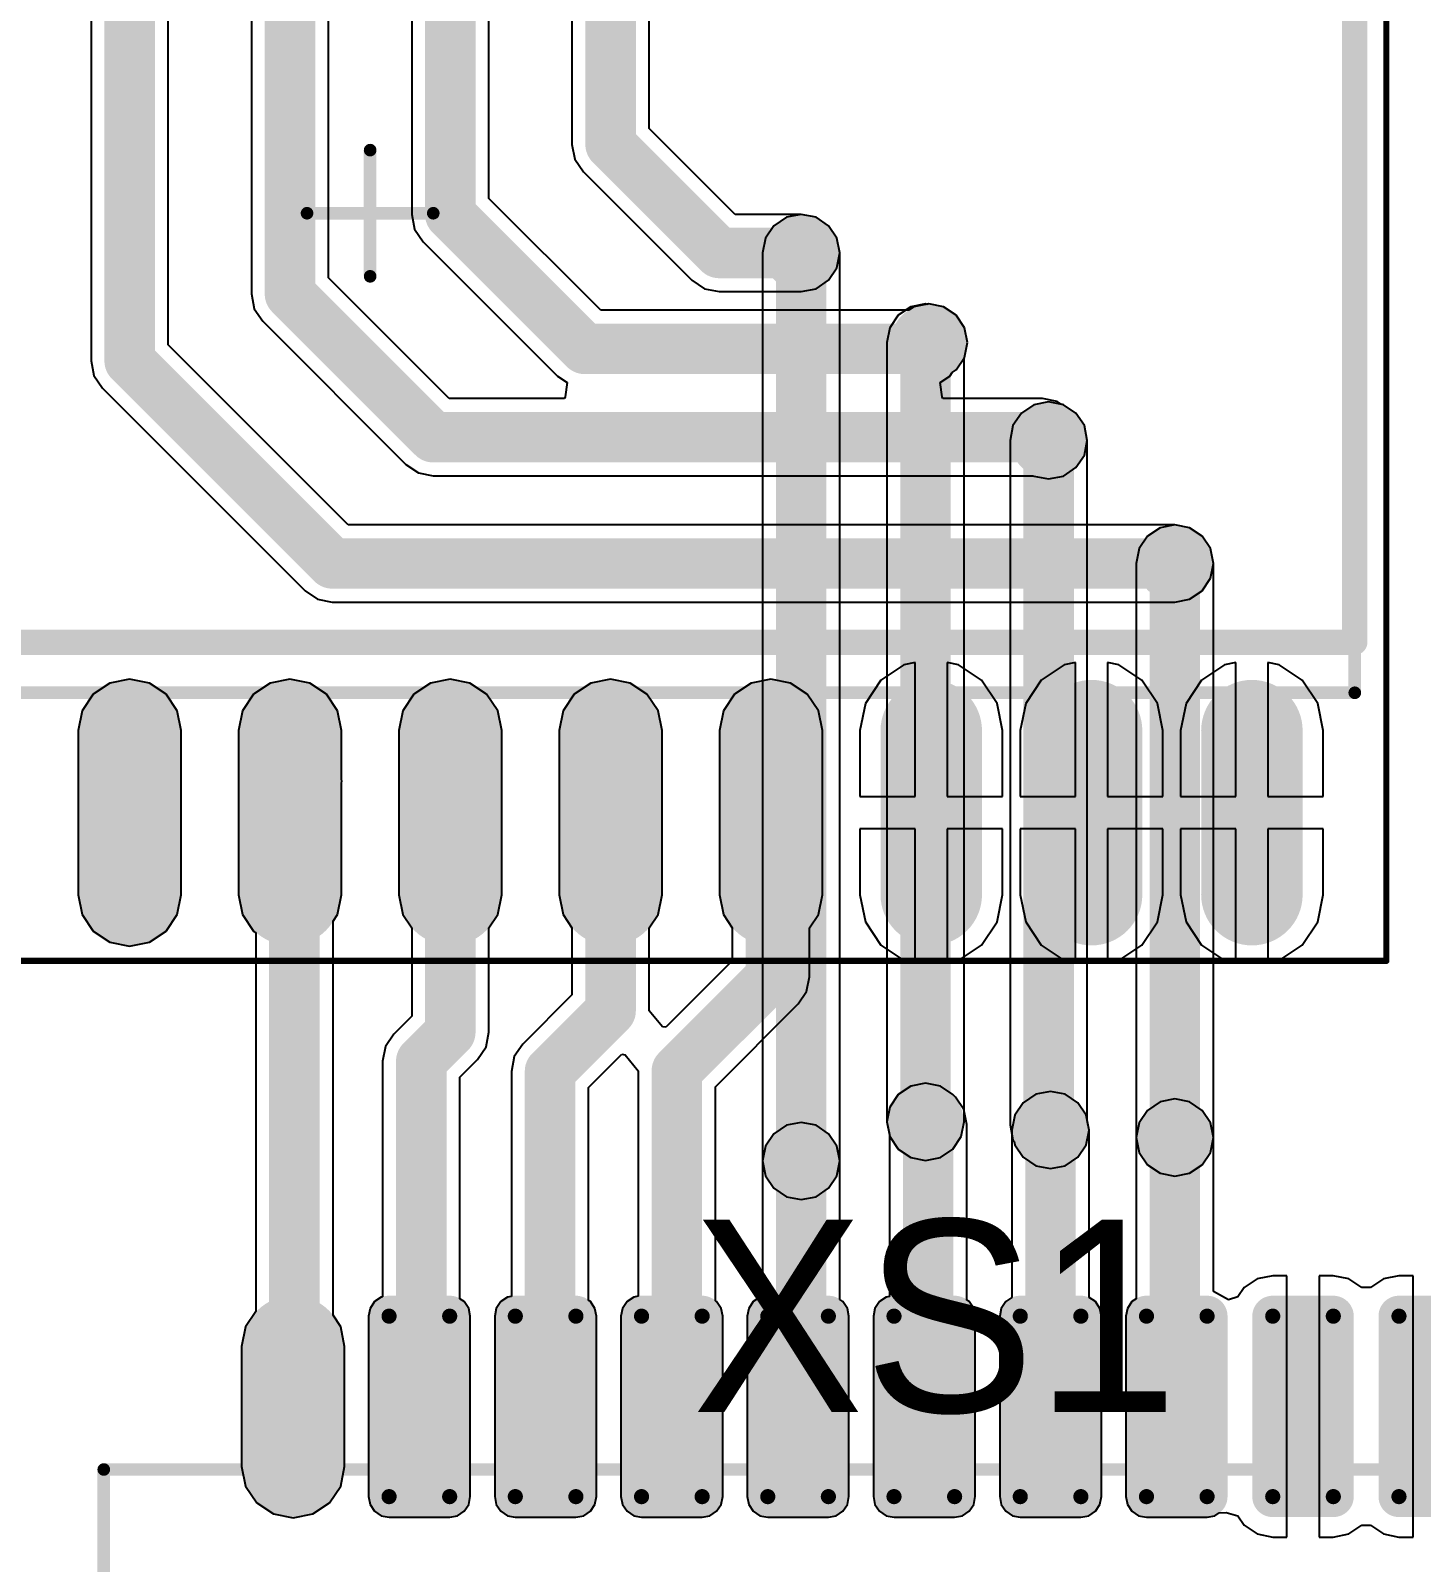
# Model space of a CAD drawing. Header units: millimetres. Extents: x 33 to 142, y 42 to 97.
# Drawn here: x 76.71 to 87.73, y 50.63 to 62.77 of the extents above; entities that cross this region are included whole.
import ezdxf

# ---------------------------------------------------------------- set-up
doc = ezdxf.new("R2010")
doc.units = ezdxf.units.MM
for name, color, linetype in [('BottomLayer', 5, 'Continuous'), ('BottomSolder', 6, 'Continuous'), ('Mechanical13', 56, 'Continuous'), ('Mechanical15', 56, 'Continuous'), ('MultiLayer', 9, 'Continuous'), ('TopLayer', 1, 'Continuous'), ('TopOverlay', 2, 'Continuous'), ('TopPaste', 8, 'Continuous'), ('TopSolder', 216, 'Continuous'), ('ViaHoleLayer', 16, 'Continuous')]:
    doc.layers.add(name, color=color, linetype=linetype)

# ---------------------------------------------------------------- blocks, each defined once
blk = doc.blocks.new('AD7824_35')
at = {"layer": 'Mechanical13', "const_width": 0.1}
for points in [[(-3.8, 7.8), (-3.8, -7.8)], [(-3.8, -7.8), (3.8, -7.8)]]:
    blk.add_lwpolyline(points, dxfattribs=at)
at = {"layer": 'Mechanical13', "const_width": 0.05}
blk.add_lwpolyline([(-3.825, -7.8, 1), (-3.775, -7.8, 1)], format="xyb", close=True, dxfattribs=at)
blk.add_lwpolyline([(-3.825, -7.8, 1), (-3.775, -7.8, 1)], format="xyb", close=True, dxfattribs=at)
at = {"layer": 'Mechanical15'}
for points, const_width in [([(-5.925, 8.05), (-5.925, -8.05)], 0.05), ([(0, 0.5), (0, -0.5)], 0.1), ([(-0.5, 0), (0.5, 0)], 0.1), ([(-5.925, -8.05), (5.925, -8.05)], 0.05)]:
    blk.add_lwpolyline(points, dxfattribs=dict(at, const_width=const_width))
for points, const_width in [([(-0.025, 0.5, 1), (0.025, 0.5, 1)], 0.05), ([(-0.525, 0, 1), (-0.475, 0, 1)], 0.05), ([(0.475, 0, 1), (0.525, 0, 1)], 0.05), ([(-0.025, -0.5, 1), (0.025, -0.5, 1)], 0.05), ([(-5.937, -8.05, 1), (-5.913, -8.05, 1)], 0.025), ([(-5.937, -8.05, 1), (-5.913, -8.05, 1)], 0.025)]:
    blk.add_lwpolyline(points, format="xyb", close=True, dxfattribs=dict(at, const_width=const_width))
at = {"layer": 'TopLayer', "const_width": 0.6}
for points in [[(-5.4, 1.905), (-4.1, 1.905)], [(-5.4, 0.635), (-4.1, 0.635)], [(-5.4, -0.635), (-4.1, -0.635)], [(-5.4, -1.905), (-4.1, -1.905)], [(-5.4, -3.175), (-4.1, -3.175)], [(-5.4, -4.445), (-4.1, -4.445)], [(-5.4, -5.715), (-4.1, -5.715)], [(-5.4, -6.985), (-4.1, -6.985)]]:
    blk.add_lwpolyline(points, dxfattribs=at)
at = {"layer": 'TopLayer', "const_width": 0.3}
for points in [[(-5.55, 1.905, 1), (-5.25, 1.905, 1)], [(-4.25, 1.905, 1), (-3.95, 1.905, 1)], [(-5.55, 0.635, 1), (-5.25, 0.635, 1)], [(-4.25, 0.635, 1), (-3.95, 0.635, 1)], [(-5.55, -0.635, 1), (-5.25, -0.635, 1)], [(-4.25, -0.635, 1), (-3.95, -0.635, 1)], [(-5.55, -1.905, 1), (-5.25, -1.905, 1)], [(-4.25, -1.905, 1), (-3.95, -1.905, 1)], [(-5.55, -3.175, 1), (-5.25, -3.175, 1)], [(-4.25, -3.175, 1), (-3.95, -3.175, 1)], [(-5.55, -4.445, 1), (-5.25, -4.445, 1)], [(-4.25, -4.445, 1), (-3.95, -4.445, 1)], [(-5.55, -5.715, 1), (-5.25, -5.715, 1)], [(-4.25, -5.715, 1), (-3.95, -5.715, 1)], [(-5.55, -6.985, 1), (-5.25, -6.985, 1)], [(-4.25, -6.985, 1), (-3.95, -6.985, 1)]]:
    blk.add_lwpolyline(points, format="xyb", close=True, dxfattribs=at)
at = {"layer": 'TopOverlay', "const_width": 0.2}
for points in [[(-3.4, 7.8), (-3.4, -7.8)], [(-3.4, -7.8), (3.4, -7.8)]]:
    blk.add_lwpolyline(points, dxfattribs=at)
at = {"layer": 'TopOverlay', "const_width": 0.1}
blk.add_lwpolyline([(-3.45, -7.8, 1), (-3.35, -7.8, 1)], format="xyb", close=True, dxfattribs=at)
blk.add_lwpolyline([(-3.45, -7.8, 1), (-3.35, -7.8, 1)], format="xyb", close=True, dxfattribs=at)
at = {"layer": 'TopPaste', "const_width": 0.6}
for points in [[(-5.4, 1.905), (-4.1, 1.905)], [(-5.4, 0.635), (-4.1, 0.635)], [(-5.4, -0.635), (-4.1, -0.635)], [(-5.4, -1.905), (-4.1, -1.905)], [(-5.4, -3.175), (-4.1, -3.175)], [(-5.4, -4.445), (-4.1, -4.445)], [(-5.4, -5.715), (-4.1, -5.715)], [(-5.4, -6.985), (-4.1, -6.985)]]:
    blk.add_lwpolyline(points, dxfattribs=at)
at = {"layer": 'TopPaste', "const_width": 0.3}
for points in [[(-5.55, 1.905, 1), (-5.25, 1.905, 1)], [(-4.25, 1.905, 1), (-3.95, 1.905, 1)], [(-5.55, 0.635, 1), (-5.25, 0.635, 1)], [(-4.25, 0.635, 1), (-3.95, 0.635, 1)], [(-5.55, -0.635, 1), (-5.25, -0.635, 1)], [(-4.25, -0.635, 1), (-3.95, -0.635, 1)], [(-5.55, -1.905, 1), (-5.25, -1.905, 1)], [(-4.25, -1.905, 1), (-3.95, -1.905, 1)], [(-5.55, -3.175, 1), (-5.25, -3.175, 1)], [(-4.25, -3.175, 1), (-3.95, -3.175, 1)], [(-5.55, -4.445, 1), (-5.25, -4.445, 1)], [(-4.25, -4.445, 1), (-3.95, -4.445, 1)], [(-5.55, -5.715, 1), (-5.25, -5.715, 1)], [(-4.25, -5.715, 1), (-3.95, -5.715, 1)], [(-5.55, -6.985, 1), (-5.25, -6.985, 1)], [(-4.25, -6.985, 1), (-3.95, -6.985, 1)]]:
    blk.add_lwpolyline(points, format="xyb", close=True, dxfattribs=at)
at = {"layer": 'TopSolder', "const_width": 0.803}
for points in [[(-5.4, 1.905), (-4.1, 1.905)], [(-5.4, 0.635), (-4.1, 0.635)], [(-5.4, -0.635), (-4.1, -0.635)], [(-5.4, -1.905), (-4.1, -1.905)], [(-5.4, -3.175), (-4.1, -3.175)], [(-5.4, -4.445), (-4.1, -4.445)], [(-5.4, -5.715), (-4.1, -5.715)], [(-5.4, -6.985), (-4.1, -6.985)]]:
    blk.add_lwpolyline(points, dxfattribs=at)
at = {"layer": 'TopSolder', "const_width": 0.402}
for points in [[(-5.601, 1.905, 1), (-5.199, 1.905, 1)], [(-4.301, 1.905, 1), (-3.899, 1.905, 1)], [(-5.601, 0.635, 1), (-5.199, 0.635, 1)], [(-4.301, 0.635, 1), (-3.899, 0.635, 1)], [(-5.601, -0.635, 1), (-5.199, -0.635, 1)], [(-4.301, -0.635, 1), (-3.899, -0.635, 1)], [(-5.601, -1.905, 1), (-5.199, -1.905, 1)], [(-4.301, -1.905, 1), (-3.899, -1.905, 1)], [(-5.601, -3.175, 1), (-5.199, -3.175, 1)], [(-4.301, -3.175, 1), (-3.899, -3.175, 1)], [(-5.601, -4.445, 1), (-5.199, -4.445, 1)], [(-4.301, -4.445, 1), (-3.899, -4.445, 1)], [(-5.601, -5.715, 1), (-5.199, -5.715, 1)], [(-4.301, -5.715, 1), (-3.899, -5.715, 1)], [(-5.601, -6.985, 1), (-5.199, -6.985, 1)], [(-4.301, -6.985, 1), (-3.899, -6.985, 1)]]:
    blk.add_lwpolyline(points, format="xyb", close=True, dxfattribs=at)
blk = doc.blocks.new('CI1108M1H_72')
at = {"layer": 'TopLayer', "const_width": 0.6}
blk.add_lwpolyline([(1.5, 2.675), (1.5, 1.725)], dxfattribs=at)
at = {"layer": 'TopLayer'}
for points, const_width in [([(1.35, 2.675, 1), (1.65, 2.675, 1)], 0.3), ([(2.23, 2.915, 1), (2.29, 2.915, 1)], 0.06), ([(2.71, 2.915, 1), (2.77, 2.915, 1)], 0.06), ([(3.23, 2.915, 1), (3.29, 2.915, 1)], 0.06), ([(3.71, 2.915, 1), (3.77, 2.915, 1)], 0.06), ([(4.23, 2.915, 1), (4.29, 2.915, 1)], 0.06), ([(4.71, 2.915, 1), (4.77, 2.915, 1)], 0.06), ([(5.23, 2.915, 1), (5.29, 2.915, 1)], 0.06), ([(5.71, 2.915, 1), (5.77, 2.915, 1)], 0.06), ([(6.23, 2.915, 1), (6.29, 2.915, 1)], 0.06), ([(6.71, 2.915, 1), (6.77, 2.915, 1)], 0.06), ([(7.23, 2.915, 1), (7.29, 2.915, 1)], 0.06), ([(7.71, 2.915, 1), (7.77, 2.915, 1)], 0.06), ([(8.23, 2.915, 1), (8.29, 2.915, 1)], 0.06), ([(8.71, 2.915, 1), (8.77, 2.915, 1)], 0.06), ([(9.23, 2.915, 1), (9.29, 2.915, 1)], 0.06), ([(9.71, 2.915, 1), (9.77, 2.915, 1)], 0.06), ([(10.23, 2.915, 1), (10.29, 2.915, 1)], 0.06), ([(1.35, 1.725, 1), (1.65, 1.725, 1)], 0.3), ([(2.23, 1.485, 1), (2.29, 1.485, 1)], 0.06), ([(2.71, 1.485, 1), (2.77, 1.485, 1)], 0.06), ([(3.23, 1.485, 1), (3.29, 1.485, 1)], 0.06), ([(3.71, 1.485, 1), (3.77, 1.485, 1)], 0.06), ([(4.23, 1.485, 1), (4.29, 1.485, 1)], 0.06), ([(4.71, 1.485, 1), (4.77, 1.485, 1)], 0.06), ([(5.23, 1.485, 1), (5.29, 1.485, 1)], 0.06), ([(5.71, 1.485, 1), (5.77, 1.485, 1)], 0.06), ([(6.23, 1.485, 1), (6.29, 1.485, 1)], 0.06), ([(6.71, 1.485, 1), (6.77, 1.485, 1)], 0.06), ([(7.23, 1.485, 1), (7.29, 1.485, 1)], 0.06), ([(7.71, 1.485, 1), (7.77, 1.485, 1)], 0.06), ([(8.23, 1.485, 1), (8.29, 1.485, 1)], 0.06), ([(8.71, 1.485, 1), (8.77, 1.485, 1)], 0.06), ([(9.23, 1.485, 1), (9.29, 1.485, 1)], 0.06), ([(9.71, 1.485, 1), (9.77, 1.485, 1)], 0.06), ([(10.23, 1.485, 1), (10.29, 1.485, 1)], 0.06)]:
    blk.add_lwpolyline(points, format="xyb", close=True, dxfattribs=dict(at, const_width=const_width))
for points in [[(2.8, 1.485), (2.8, 2.915), (2.2, 1.485), (2.2, 2.915)], [(2.74, 1.425), (2.74, 2.975), (2.26, 1.425), (2.26, 2.975)], [(3.8, 1.485), (3.8, 2.915), (3.2, 1.485), (3.2, 2.915)], [(3.74, 1.425), (3.74, 2.975), (3.26, 1.425), (3.26, 2.975)], [(4.8, 1.485), (4.8, 2.915), (4.2, 1.485), (4.2, 2.915)], [(4.74, 1.425), (4.74, 2.975), (4.26, 1.425), (4.26, 2.975)], [(5.8, 1.485), (5.8, 2.915), (5.2, 1.485), (5.2, 2.915)], [(5.74, 1.425), (5.74, 2.975), (5.26, 1.425), (5.26, 2.975)], [(6.8, 1.485), (6.8, 2.915), (6.2, 1.485), (6.2, 2.915)], [(6.74, 1.425), (6.74, 2.975), (6.26, 1.425), (6.26, 2.975)], [(7.8, 1.485), (7.8, 2.915), (7.2, 1.485), (7.2, 2.915)], [(7.74, 1.425), (7.74, 2.975), (7.26, 1.425), (7.26, 2.975)], [(8.8, 1.485), (8.8, 2.915), (8.2, 1.485), (8.2, 2.915)], [(8.74, 1.425), (8.74, 2.975), (8.26, 1.425), (8.26, 2.975)], [(9.8, 1.485), (9.8, 2.915), (9.2, 1.485), (9.2, 2.915)], [(9.74, 1.425), (9.74, 2.975), (9.26, 1.425), (9.26, 2.975)], [(10.8, 1.485), (10.8, 2.915), (10.2, 1.485), (10.2, 2.915)], [(10.74, 1.425), (10.74, 2.975), (10.26, 1.425), (10.26, 2.975)]]:
    blk.add_solid(points, dxfattribs=at)
at = {"layer": 'TopOverlay', "const_width": 0.1}
for points in [[(0, 0), (0, 1.7)], [(0, 1.7), (12, 1.7)]]:
    blk.add_lwpolyline(points, dxfattribs=at)
at = {"layer": 'TopOverlay', "const_width": 0.05}
blk.add_lwpolyline([(-0.025, 1.7, 1), (0.025, 1.7, 1)], format="xyb", close=True, dxfattribs=at)
blk.add_lwpolyline([(-0.025, 1.7, 1), (0.025, 1.7, 1)], format="xyb", close=True, dxfattribs=at)
at = {"layer": 'TopPaste', "const_width": 0.6}
blk.add_lwpolyline([(1.5, 2.675), (1.5, 1.725)], dxfattribs=at)
at = {"layer": 'TopPaste'}
for points, const_width in [([(1.35, 2.675, 1), (1.65, 2.675, 1)], 0.3), ([(2.23, 2.915, 1), (2.29, 2.915, 1)], 0.06), ([(2.71, 2.915, 1), (2.77, 2.915, 1)], 0.06), ([(3.23, 2.915, 1), (3.29, 2.915, 1)], 0.06), ([(3.71, 2.915, 1), (3.77, 2.915, 1)], 0.06), ([(4.23, 2.915, 1), (4.29, 2.915, 1)], 0.06), ([(4.71, 2.915, 1), (4.77, 2.915, 1)], 0.06), ([(5.23, 2.915, 1), (5.29, 2.915, 1)], 0.06), ([(5.71, 2.915, 1), (5.77, 2.915, 1)], 0.06), ([(6.23, 2.915, 1), (6.29, 2.915, 1)], 0.06), ([(6.71, 2.915, 1), (6.77, 2.915, 1)], 0.06), ([(7.23, 2.915, 1), (7.29, 2.915, 1)], 0.06), ([(7.71, 2.915, 1), (7.77, 2.915, 1)], 0.06), ([(8.23, 2.915, 1), (8.29, 2.915, 1)], 0.06), ([(8.71, 2.915, 1), (8.77, 2.915, 1)], 0.06), ([(9.23, 2.915, 1), (9.29, 2.915, 1)], 0.06), ([(9.71, 2.915, 1), (9.77, 2.915, 1)], 0.06), ([(10.23, 2.915, 1), (10.29, 2.915, 1)], 0.06), ([(1.35, 1.725, 1), (1.65, 1.725, 1)], 0.3), ([(2.23, 1.485, 1), (2.29, 1.485, 1)], 0.06), ([(2.71, 1.485, 1), (2.77, 1.485, 1)], 0.06), ([(3.23, 1.485, 1), (3.29, 1.485, 1)], 0.06), ([(3.71, 1.485, 1), (3.77, 1.485, 1)], 0.06), ([(4.23, 1.485, 1), (4.29, 1.485, 1)], 0.06), ([(4.71, 1.485, 1), (4.77, 1.485, 1)], 0.06), ([(5.23, 1.485, 1), (5.29, 1.485, 1)], 0.06), ([(5.71, 1.485, 1), (5.77, 1.485, 1)], 0.06), ([(6.23, 1.485, 1), (6.29, 1.485, 1)], 0.06), ([(6.71, 1.485, 1), (6.77, 1.485, 1)], 0.06), ([(7.23, 1.485, 1), (7.29, 1.485, 1)], 0.06), ([(7.71, 1.485, 1), (7.77, 1.485, 1)], 0.06), ([(8.23, 1.485, 1), (8.29, 1.485, 1)], 0.06), ([(8.71, 1.485, 1), (8.77, 1.485, 1)], 0.06), ([(9.23, 1.485, 1), (9.29, 1.485, 1)], 0.06), ([(9.71, 1.485, 1), (9.77, 1.485, 1)], 0.06), ([(10.23, 1.485, 1), (10.29, 1.485, 1)], 0.06)]:
    blk.add_lwpolyline(points, format="xyb", close=True, dxfattribs=dict(at, const_width=const_width))
for points in [[(2.8, 1.485), (2.8, 2.915), (2.2, 1.485), (2.2, 2.915)], [(2.74, 1.425), (2.74, 2.975), (2.26, 1.425), (2.26, 2.975)], [(3.8, 1.485), (3.8, 2.915), (3.2, 1.485), (3.2, 2.915)], [(3.74, 1.425), (3.74, 2.975), (3.26, 1.425), (3.26, 2.975)], [(4.8, 1.485), (4.8, 2.915), (4.2, 1.485), (4.2, 2.915)], [(4.74, 1.425), (4.74, 2.975), (4.26, 1.425), (4.26, 2.975)], [(5.8, 1.485), (5.8, 2.915), (5.2, 1.485), (5.2, 2.915)], [(5.74, 1.425), (5.74, 2.975), (5.26, 1.425), (5.26, 2.975)], [(6.8, 1.485), (6.8, 2.915), (6.2, 1.485), (6.2, 2.915)], [(6.74, 1.425), (6.74, 2.975), (6.26, 1.425), (6.26, 2.975)], [(7.8, 1.485), (7.8, 2.915), (7.2, 1.485), (7.2, 2.915)], [(7.74, 1.425), (7.74, 2.975), (7.26, 1.425), (7.26, 2.975)], [(8.8, 1.485), (8.8, 2.915), (8.2, 1.485), (8.2, 2.915)], [(8.74, 1.425), (8.74, 2.975), (8.26, 1.425), (8.26, 2.975)], [(9.8, 1.485), (9.8, 2.915), (9.2, 1.485), (9.2, 2.915)], [(9.74, 1.425), (9.74, 2.975), (9.26, 1.425), (9.26, 2.975)], [(10.8, 1.485), (10.8, 2.915), (10.2, 1.485), (10.2, 2.915)], [(10.74, 1.425), (10.74, 2.975), (10.26, 1.425), (10.26, 2.975)]]:
    blk.add_solid(points, dxfattribs=at)
at = {"layer": 'TopSolder', "const_width": 0.803}
blk.add_lwpolyline([(1.5, 2.675), (1.5, 1.725)], dxfattribs=at)
at = {"layer": 'TopSolder'}
for points, const_width in [([(1.299, 2.675, 1), (1.701, 2.675, 1)], 0.402), ([(2.179, 2.915, 1), (2.341, 2.915, 1)], 0.162), ([(2.659, 2.915, 1), (2.821, 2.915, 1)], 0.162), ([(3.179, 2.915, 1), (3.341, 2.915, 1)], 0.162), ([(3.659, 2.915, 1), (3.821, 2.915, 1)], 0.162), ([(4.179, 2.915, 1), (4.341, 2.915, 1)], 0.162), ([(4.659, 2.915, 1), (4.821, 2.915, 1)], 0.162), ([(5.179, 2.915, 1), (5.341, 2.915, 1)], 0.162), ([(5.659, 2.915, 1), (5.821, 2.915, 1)], 0.162), ([(6.179, 2.915, 1), (6.341, 2.915, 1)], 0.162), ([(6.659, 2.915, 1), (6.821, 2.915, 1)], 0.162), ([(7.179, 2.915, 1), (7.341, 2.915, 1)], 0.162), ([(7.659, 2.915, 1), (7.821, 2.915, 1)], 0.162), ([(8.179, 2.915, 1), (8.341, 2.915, 1)], 0.162), ([(8.659, 2.915, 1), (8.821, 2.915, 1)], 0.162), ([(9.179, 2.915, 1), (9.341, 2.915, 1)], 0.162), ([(9.659, 2.915, 1), (9.821, 2.915, 1)], 0.162), ([(10.179, 2.915, 1), (10.341, 2.915, 1)], 0.162), ([(1.299, 1.725, 1), (1.701, 1.725, 1)], 0.402), ([(2.179, 1.485, 1), (2.341, 1.485, 1)], 0.162), ([(2.659, 1.485, 1), (2.821, 1.485, 1)], 0.162), ([(3.179, 1.485, 1), (3.341, 1.485, 1)], 0.162), ([(3.659, 1.485, 1), (3.821, 1.485, 1)], 0.162), ([(4.179, 1.485, 1), (4.341, 1.485, 1)], 0.162), ([(4.659, 1.485, 1), (4.821, 1.485, 1)], 0.162), ([(5.179, 1.485, 1), (5.341, 1.485, 1)], 0.162), ([(5.659, 1.485, 1), (5.821, 1.485, 1)], 0.162), ([(6.179, 1.485, 1), (6.341, 1.485, 1)], 0.162), ([(6.659, 1.485, 1), (6.821, 1.485, 1)], 0.162), ([(7.179, 1.485, 1), (7.341, 1.485, 1)], 0.162), ([(7.659, 1.485, 1), (7.821, 1.485, 1)], 0.162), ([(8.179, 1.485, 1), (8.341, 1.485, 1)], 0.162), ([(8.659, 1.485, 1), (8.821, 1.485, 1)], 0.162), ([(9.179, 1.485, 1), (9.341, 1.485, 1)], 0.162), ([(9.659, 1.485, 1), (9.821, 1.485, 1)], 0.162), ([(10.179, 1.485, 1), (10.341, 1.485, 1)], 0.162)]:
    blk.add_lwpolyline(points, format="xyb", close=True, dxfattribs=dict(at, const_width=const_width))
for points in [[(2.74, 1.323), (2.74, 3.077), (2.26, 1.323), (2.26, 3.077)], [(3.74, 1.323), (3.74, 3.077), (3.26, 1.323), (3.26, 3.077)], [(4.74, 1.323), (4.74, 3.077), (4.26, 1.323), (4.26, 3.077)], [(5.74, 1.323), (5.74, 3.077), (5.26, 1.323), (5.26, 3.077)], [(6.74, 1.323), (6.74, 3.077), (6.26, 1.323), (6.26, 3.077)], [(7.74, 1.323), (7.74, 3.077), (7.26, 1.323), (7.26, 3.077)], [(8.74, 1.323), (8.74, 3.077), (8.26, 1.323), (8.26, 3.077)], [(9.74, 1.323), (9.74, 3.077), (9.26, 1.323), (9.26, 3.077)], [(10.74, 1.323), (10.74, 3.077), (10.26, 1.323), (10.26, 3.077)], [(2.902, 1.485), (2.902, 2.915), (2.098, 1.485), (2.098, 2.915)], [(3.902, 1.485), (3.902, 2.915), (3.098, 1.485), (3.098, 2.915)], [(4.902, 1.485), (4.902, 2.915), (4.098, 1.485), (4.098, 2.915)], [(5.902, 1.485), (5.902, 2.915), (5.098, 1.485), (5.098, 2.915)], [(6.902, 1.485), (6.902, 2.915), (6.098, 1.485), (6.098, 2.915)], [(7.902, 1.485), (7.902, 2.915), (7.098, 1.485), (7.098, 2.915)], [(8.902, 1.485), (8.902, 2.915), (8.098, 1.485), (8.098, 2.915)], [(9.902, 1.485), (9.902, 2.915), (9.098, 1.485), (9.098, 2.915)], [(10.902, 1.485), (10.902, 2.915), (10.098, 1.485), (10.098, 2.915)]]:
    blk.add_solid(points, dxfattribs=at)

msp = doc.modelspace()

# ---------------------------------------------------------------- linework, layer by layer
at = {"layer": 'BottomLayer'}
for p, q in [((82.815, 61.316), (82.698, 61.293)), ((82.932, 61.293), (82.815, 61.316)), ((82.599, 61.226), (82.532, 61.127)), ((82.698, 61.293), (82.599, 61.226)), ((83.031, 61.226), (82.932, 61.293)), ((83.098, 61.127), (83.031, 61.226)), ((82.532, 61.127), (82.509, 61.01)), ((83.121, 61.01), (83.098, 61.127)), ((82.509, 61.01), (82.509, 53.815)), ((83.121, 53.815), (83.121, 61.01)), ((83.683, 60.583), (83.584, 60.516)), ((83.8, 60.606), (83.683, 60.583)), ((83.812, 60.603), (83.8, 60.606)), ((83.825, 60.606), (83.812, 60.603)), ((83.942, 60.583), (83.825, 60.606)), ((84.041, 60.516), (83.942, 60.583)), ((83.584, 60.516), (83.517, 60.417)), ((84.108, 60.417), (84.041, 60.516)), ((83.517, 60.417), (83.494, 60.3)), ((84.131, 60.3), (84.108, 60.417)), ((83.494, 60.3), (83.494, 54.125)), ((84.108, 60.183), (84.131, 60.3)), ((84.106, 60.18), (84.108, 60.183)), ((84.106, 54.125), (84.106, 60.18)), ((84.559, 59.741), (84.492, 59.642)), ((84.658, 59.808), (84.559, 59.741)), ((84.775, 59.831), (84.658, 59.808)), ((84.892, 59.808), (84.775, 59.831)), ((84.991, 59.741), (84.892, 59.808)), ((85.058, 59.642), (84.991, 59.741)), ((84.492, 59.642), (84.469, 59.525)), ((85.081, 59.525), (85.058, 59.642)), ((84.469, 59.525), (84.469, 54.1)), ((85.081, 54.135), (85.081, 59.525)), ((85.559, 58.766), (85.492, 58.667)), ((85.658, 58.833), (85.559, 58.766)), ((85.775, 58.856), (85.658, 58.833)), ((85.892, 58.833), (85.775, 58.856)), ((85.991, 58.766), (85.892, 58.833)), ((86.058, 58.667), (85.991, 58.766)), ((85.492, 58.667), (85.469, 58.55)), ((86.081, 58.55), (86.058, 58.667)), ((85.469, 58.55), (85.469, 54.2)), ((86.081, 54.2), (86.081, 58.55)), ((85.096, 54.06), (85.081, 54.135)), ((85.469, 54.2), (85.469, 54)), ((86.081, 54), (86.081, 54.2)), ((83.494, 54.125), (83.517, 54.008)), ((84.083, 54.008), (84.106, 54.125)), ((84.469, 54.1), (84.492, 53.983)), ((85.073, 53.943), (85.096, 54.06)), ((83.517, 54.008), (83.584, 53.909)), ((83.584, 53.909), (83.683, 53.842)), ((83.917, 53.842), (84.016, 53.909)), ((84.016, 53.909), (84.083, 54.008)), ((84.492, 53.983), (84.502, 53.968)), ((84.502, 53.968), (84.507, 53.943)), ((84.507, 53.943), (84.574, 53.844)), ((85.006, 53.844), (85.073, 53.943)), ((85.469, 54), (85.492, 53.883)), ((86.058, 53.883), (86.081, 54)), ((82.509, 53.815), (82.532, 53.698)), ((83.098, 53.698), (83.121, 53.815)), ((83.683, 53.842), (83.8, 53.819)), ((83.8, 53.819), (83.917, 53.842)), ((84.574, 53.844), (84.673, 53.777)), ((84.673, 53.777), (84.79, 53.754)), ((84.79, 53.754), (84.907, 53.777)), ((84.907, 53.777), (85.006, 53.844)), ((85.492, 53.883), (85.559, 53.784)), ((85.559, 53.784), (85.658, 53.717)), ((85.892, 53.717), (85.991, 53.784)), ((85.991, 53.784), (86.058, 53.883)), ((82.532, 53.698), (82.599, 53.599)), ((83.031, 53.599), (83.098, 53.698)), ((85.658, 53.717), (85.775, 53.694)), ((85.775, 53.694), (85.892, 53.717)), ((82.599, 53.599), (82.698, 53.532)), ((82.698, 53.532), (82.815, 53.509)), ((82.815, 53.509), (82.932, 53.532)), ((82.932, 53.532), (83.031, 53.599))]:
    msp.add_line(p, q, dxfattribs=at)
at = {"layer": 'BottomLayer', "const_width": 0.4}
for points in [[(82.815, 53.815), (82.815, 61.01)], [(83.8, 54.125), (83.8, 60.3)], [(84.775, 54.1), (84.775, 59.525)], [(85.775, 54.2), (85.775, 58.55)], [(85.775, 54), (85.775, 54.2)]]:
    msp.add_lwpolyline(points, dxfattribs=at)
at = {"layer": 'BottomLayer', "const_width": 0.2}
for points in [[(82.715, 61.01, 1), (82.915, 61.01, 1)], [(82.715, 61.01, 1), (82.915, 61.01, 1)], [(83.7, 60.3, 1), (83.9, 60.3, 1)], [(83.725, 60.3, 1), (83.925, 60.3, 1)], [(84.675, 59.525, 1), (84.875, 59.525, 1)], [(84.675, 59.525, 1), (84.875, 59.525, 1)], [(85.675, 58.55, 1), (85.875, 58.55, 1)], [(85.675, 58.55, 1), (85.875, 58.55, 1)], [(85.675, 54.2, 1), (85.875, 54.2, 1)], [(85.675, 54.2, 1), (85.875, 54.2, 1)], [(83.7, 54.125, 1), (83.9, 54.125, 1)], [(83.7, 54.125, 1), (83.9, 54.125, 1)], [(84.675, 54.1, 1), (84.875, 54.1, 1)], [(84.69, 54.06, 1), (84.89, 54.06, 1)], [(85.675, 54, 1), (85.875, 54, 1)], [(85.675, 54, 1), (85.875, 54, 1)], [(82.715, 53.815, 1), (82.915, 53.815, 1)], [(82.715, 53.815, 1), (82.915, 53.815, 1)]]:
    msp.add_lwpolyline(points, format="xyb", close=True, dxfattribs=at)
at = {"layer": 'BottomSolder', "const_width": 0.302}
for points in [[(82.664, 61.01, 1), (82.966, 61.01, 1)], [(83.674, 60.3, 1), (83.976, 60.3, 1)], [(84.624, 59.525, 1), (84.926, 59.525, 1)], [(85.624, 58.55, 1), (85.926, 58.55, 1)], [(83.649, 54.125, 1), (83.951, 54.125, 1)], [(84.639, 54.06, 1), (84.941, 54.06, 1)], [(85.624, 54, 1), (85.926, 54, 1)], [(82.664, 53.815, 1), (82.966, 53.815, 1)]]:
    msp.add_lwpolyline(points, format="xyb", close=True, dxfattribs=at)
at = {"layer": 'MultiLayer', "const_width": 0.2}
for points in [[(82.715, 61.01, 1), (82.915, 61.01, 1)], [(83.725, 60.3, 1), (83.925, 60.3, 1)], [(84.675, 59.525, 1), (84.875, 59.525, 1)], [(85.675, 58.55, 1), (85.875, 58.55, 1)], [(83.7, 54.125, 1), (83.9, 54.125, 1)], [(84.69, 54.06, 1), (84.89, 54.06, 1)], [(85.675, 54, 1), (85.875, 54, 1)], [(82.715, 53.815, 1), (82.915, 53.815, 1)]]:
    msp.add_lwpolyline(points, format="xyb", close=True, dxfattribs=at)
at = {"layer": 'TopLayer'}
for p, q in [((77.189, 65.163), (77.189, 60.155)), ((77.801, 60.282), (77.801, 65.163)), ((78.459, 65.163), (78.459, 60.685)), ((79.071, 60.812), (79.071, 65.163)), ((79.729, 65.163), (79.729, 61.315)), ((80.341, 61.442), (80.341, 65.163)), ((80.999, 65.163), (80.999, 61.87)), ((81.611, 61.997), (81.611, 65.163)), ((82.292, 61.316), (81.611, 61.997)), ((80.999, 61.87), (80.999, 61.87)), ((80.999, 61.87), (81.022, 61.753)), ((81.022, 61.753), (81.089, 61.654)), ((81.089, 61.654), (81.949, 60.794)), ((81.227, 60.556), (80.341, 61.442)), ((79.729, 61.315), (79.729, 61.315)), ((79.729, 61.315), (79.752, 61.198)), ((82.815, 61.316), (82.292, 61.316)), ((82.932, 61.293), (82.815, 61.316)), ((79.752, 61.198), (79.819, 61.099)), ((83.031, 61.226), (82.932, 61.293)), ((83.098, 61.127), (83.031, 61.226)), ((79.819, 61.099), (80.884, 60.034)), ((83.121, 61.01), (83.098, 61.127)), ((83.098, 60.893), (83.121, 61.01)), ((80.027, 59.856), (79.071, 60.812)), ((83.031, 60.794), (83.098, 60.893)), ((81.949, 60.794), (81.949, 60.794)), ((81.949, 60.794), (82.048, 60.727)), ((82.048, 60.727), (82.165, 60.704)), ((82.165, 60.704), (82.165, 60.704)), ((82.165, 60.704), (82.815, 60.704)), ((82.815, 60.704), (82.932, 60.727)), ((82.932, 60.727), (83.031, 60.794)), ((78.459, 60.685), (78.459, 60.685)), ((78.459, 60.685), (78.482, 60.568)), ((78.482, 60.568), (78.549, 60.469)), ((83.708, 60.583), (83.668, 60.556)), ((83.825, 60.606), (83.708, 60.583)), ((83.942, 60.583), (83.825, 60.606)), ((84.041, 60.516), (83.942, 60.583)), ((78.549, 60.469), (79.684, 59.334)), ((83.668, 60.556), (81.227, 60.556)), ((84.108, 60.417), (84.041, 60.516)), ((84.131, 60.3), (84.108, 60.417)), ((79.227, 58.856), (77.801, 60.282)), ((84.108, 60.183), (84.131, 60.3)), ((77.189, 60.155), (77.189, 60.155)), ((77.189, 60.155), (77.212, 60.038)), ((84.011, 60.064), (84.041, 60.084)), ((84.041, 60.084), (84.108, 60.183)), ((77.212, 60.038), (77.279, 59.939)), ((80.884, 60.034), (80.884, 60.034)), ((80.884, 60.034), (80.96, 59.983)), ((80.96, 59.983), (80.944, 59.87)), ((83.915, 59.983), (83.991, 60.034)), ((83.931, 59.87), (83.915, 59.983)), ((83.991, 60.034), (84.011, 60.064)), ((77.279, 59.939), (78.884, 58.334)), ((80.939, 59.856), (80.027, 59.856)), ((80.944, 59.87), (80.939, 59.856)), ((83.936, 59.856), (83.931, 59.87)), ((84.725, 59.856), (83.936, 59.856)), ((84.842, 59.833), (84.725, 59.856)), ((84.874, 59.811), (84.842, 59.833)), ((84.892, 59.808), (84.874, 59.811)), ((84.991, 59.741), (84.892, 59.808)), ((85.058, 59.642), (84.991, 59.741)), ((85.081, 59.525), (85.058, 59.642)), ((85.058, 59.408), (85.081, 59.525)), ((84.991, 59.309), (85.058, 59.408)), ((79.684, 59.334), (79.783, 59.267)), ((79.783, 59.267), (79.9, 59.244)), ((79.9, 59.244), (84.655, 59.244)), ((84.655, 59.244), (84.658, 59.242)), ((84.658, 59.242), (84.775, 59.219)), ((84.775, 59.219), (84.892, 59.242)), ((84.892, 59.242), (84.991, 59.309)), ((85.775, 58.856), (79.227, 58.856)), ((85.892, 58.833), (85.775, 58.856)), ((85.991, 58.766), (85.892, 58.833)), ((86.058, 58.667), (85.991, 58.766)), ((86.081, 58.55), (86.058, 58.667)), ((86.058, 58.433), (86.081, 58.55)), ((85.991, 58.334), (86.058, 58.433)), ((78.884, 58.334), (78.884, 58.334)), ((78.884, 58.334), (78.983, 58.267)), ((78.983, 58.267), (79.1, 58.244)), ((85.775, 58.244), (85.892, 58.267)), ((85.892, 58.267), (85.991, 58.334)), ((79.1, 58.244), (85.775, 58.244)), ((83.629, 57.747), (83.446, 57.624)), ((83.718, 57.765), (83.629, 57.747)), ((83.718, 56.702), (83.718, 57.765)), ((84.061, 57.747), (83.972, 57.765)), ((83.972, 57.765), (83.972, 56.702)), ((84.244, 57.624), (84.061, 57.747)), ((84.899, 57.747), (84.716, 57.624)), ((84.988, 57.765), (84.899, 57.747)), ((84.988, 56.702), (84.988, 57.765)), ((85.331, 57.747), (85.242, 57.765)), ((85.242, 57.765), (85.242, 56.702)), ((85.514, 57.624), (85.331, 57.747)), ((86.169, 57.747), (85.986, 57.624)), ((86.258, 57.765), (86.169, 57.747)), ((86.258, 56.702), (86.258, 57.765)), ((86.601, 57.747), (86.512, 57.765)), ((86.512, 57.765), (86.512, 56.702)), ((86.784, 57.624), (86.601, 57.747)), ((77.339, 57.602), (77.207, 57.513)), ((77.495, 57.633), (77.339, 57.602)), ((77.651, 57.602), (77.495, 57.633)), ((77.783, 57.513), (77.651, 57.602)), ((78.609, 57.602), (78.477, 57.513)), ((78.765, 57.633), (78.609, 57.602)), ((78.921, 57.602), (78.765, 57.633)), ((79.053, 57.513), (78.921, 57.602)), ((79.879, 57.602), (79.747, 57.513)), ((80.035, 57.633), (79.879, 57.602)), ((80.191, 57.602), (80.035, 57.633)), ((80.323, 57.513), (80.191, 57.602)), ((81.149, 57.602), (81.017, 57.513)), ((81.305, 57.633), (81.149, 57.602)), ((81.461, 57.602), (81.305, 57.633)), ((81.593, 57.513), (81.461, 57.602)), ((82.419, 57.602), (82.287, 57.513)), ((82.575, 57.633), (82.419, 57.602)), ((82.731, 57.602), (82.575, 57.633)), ((82.863, 57.513), (82.731, 57.602)), ((83.446, 57.624), (83.323, 57.441)), ((84.367, 57.441), (84.244, 57.624)), ((84.716, 57.624), (84.593, 57.441)), ((85.637, 57.441), (85.514, 57.624)), ((85.986, 57.624), (85.863, 57.441)), ((86.907, 57.441), (86.784, 57.624)), ((77.207, 57.513), (77.118, 57.381)), ((77.872, 57.381), (77.783, 57.513)), ((78.477, 57.513), (78.388, 57.381)), ((79.142, 57.381), (79.053, 57.513)), ((79.747, 57.513), (79.658, 57.381)), ((80.412, 57.381), (80.323, 57.513)), ((81.017, 57.513), (80.928, 57.381)), ((81.682, 57.381), (81.593, 57.513)), ((82.287, 57.513), (82.198, 57.381)), ((82.952, 57.381), (82.863, 57.513)), ((83.323, 57.441), (83.28, 57.225)), ((84.41, 57.225), (84.367, 57.441)), ((84.593, 57.441), (84.55, 57.225)), ((85.68, 57.225), (85.637, 57.441)), ((85.863, 57.441), (85.82, 57.225)), ((86.95, 57.225), (86.907, 57.441)), ((77.118, 57.381), (77.087, 57.225)), ((77.903, 57.225), (77.872, 57.381)), ((78.388, 57.381), (78.357, 57.225)), ((79.173, 57.225), (79.142, 57.381)), ((79.658, 57.381), (79.627, 57.225)), ((80.443, 57.225), (80.412, 57.381)), ((80.928, 57.381), (80.897, 57.225)), ((81.713, 57.225), (81.682, 57.381)), ((82.198, 57.381), (82.167, 57.225)), ((82.983, 57.225), (82.952, 57.381)), ((77.087, 57.225), (77.087, 55.925)), ((77.903, 55.925), (77.903, 57.225)), ((78.357, 57.225), (78.357, 55.925)), ((79.173, 56.84), (79.173, 57.225)), ((79.627, 57.225), (79.627, 55.925)), ((80.443, 55.925), (80.443, 57.225)), ((80.897, 57.225), (80.897, 55.925)), ((81.713, 55.925), (81.713, 57.225)), ((82.167, 57.225), (82.167, 55.925)), ((82.983, 55.925), (82.983, 57.225)), ((83.28, 57.225), (83.28, 56.702)), ((84.41, 56.702), (84.41, 57.225)), ((84.55, 57.225), (84.55, 56.702)), ((85.68, 56.702), (85.68, 57.225)), ((85.82, 57.225), (85.82, 56.702)), ((86.95, 56.702), (86.95, 57.225)), ((79.176, 56.825), (79.173, 56.84)), ((79.173, 56.81), (79.176, 56.825)), ((79.173, 55.925), (79.173, 56.81)), ((83.28, 56.702), (83.718, 56.702)), ((83.972, 56.702), (84.41, 56.702)), ((84.55, 56.702), (84.988, 56.702)), ((85.242, 56.702), (85.68, 56.702)), ((85.82, 56.702), (86.258, 56.702)), ((86.512, 56.702), (86.95, 56.702)), ((83.718, 56.448), (83.28, 56.448)), ((83.28, 56.448), (83.28, 55.925)), ((83.718, 55.385), (83.718, 56.448)), ((84.41, 56.448), (83.972, 56.448)), ((83.972, 56.448), (83.972, 55.385)), ((84.41, 55.925), (84.41, 56.448)), ((84.988, 56.448), (84.55, 56.448)), ((84.55, 56.448), (84.55, 55.925)), ((84.988, 55.385), (84.988, 56.448)), ((85.68, 56.448), (85.242, 56.448)), ((85.242, 56.448), (85.242, 55.385)), ((85.68, 55.925), (85.68, 56.448)), ((86.258, 56.448), (85.82, 56.448)), ((85.82, 56.448), (85.82, 55.925)), ((86.258, 55.385), (86.258, 56.448)), ((86.95, 56.448), (86.512, 56.448)), ((86.512, 56.448), (86.512, 55.385)), ((86.95, 55.925), (86.95, 56.448)), ((77.087, 55.925), (77.118, 55.769)), ((77.872, 55.769), (77.903, 55.925)), ((78.357, 55.925), (78.388, 55.769)), ((79.142, 55.769), (79.173, 55.925)), ((79.627, 55.925), (79.658, 55.769)), ((80.412, 55.769), (80.443, 55.925)), ((80.897, 55.925), (80.928, 55.769)), ((81.682, 55.769), (81.713, 55.925)), ((82.167, 55.925), (82.198, 55.769)), ((82.952, 55.769), (82.983, 55.925)), ((83.28, 55.925), (83.323, 55.709)), ((84.367, 55.709), (84.41, 55.925)), ((84.55, 55.925), (84.593, 55.709)), ((85.637, 55.709), (85.68, 55.925)), ((85.82, 55.925), (85.863, 55.709)), ((86.907, 55.709), (86.95, 55.925)), ((77.118, 55.769), (77.207, 55.637)), ((77.783, 55.637), (77.872, 55.769)), ((78.388, 55.769), (78.477, 55.637)), ((79.106, 55.715), (79.142, 55.769)), ((79.106, 52.592), (79.106, 55.715)), ((79.658, 55.769), (79.729, 55.663)), ((80.341, 55.663), (80.412, 55.769)), ((80.928, 55.769), (80.999, 55.663)), ((81.611, 55.663), (81.682, 55.769)), ((82.198, 55.769), (82.269, 55.663)), ((82.881, 55.663), (82.952, 55.769)), ((77.207, 55.637), (77.339, 55.548)), ((77.651, 55.548), (77.783, 55.637)), ((78.477, 55.637), (78.494, 55.625)), ((78.494, 55.625), (78.494, 52.622)), ((79.729, 55.663), (79.729, 54.962)), ((80.341, 54.835), (80.341, 55.663)), ((80.999, 55.663), (80.999, 55.132)), ((81.611, 55.005), (81.611, 55.663)), ((82.269, 55.663), (82.269, 55.402)), ((82.881, 55.275), (82.881, 55.663)), ((83.323, 55.709), (83.446, 55.526)), ((84.244, 55.526), (84.367, 55.709)), ((84.593, 55.709), (84.716, 55.526)), ((85.514, 55.526), (85.637, 55.709)), ((85.863, 55.709), (85.986, 55.526)), ((86.784, 55.526), (86.907, 55.709)), ((77.339, 55.548), (77.495, 55.517)), ((77.495, 55.517), (77.651, 55.548)), ((83.446, 55.526), (83.629, 55.403)), ((84.061, 55.403), (84.244, 55.526)), ((84.716, 55.526), (84.899, 55.403)), ((85.331, 55.403), (85.514, 55.526)), ((85.986, 55.526), (86.169, 55.403)), ((86.601, 55.403), (86.784, 55.526)), ((82.269, 55.402), (81.742, 54.875)), ((83.629, 55.403), (83.718, 55.385)), ((83.972, 55.385), (84.061, 55.403)), ((84.899, 55.403), (84.988, 55.385)), ((85.242, 55.385), (85.331, 55.403)), ((86.169, 55.403), (86.258, 55.385)), ((86.512, 55.385), (86.601, 55.403)), ((82.858, 55.158), (82.881, 55.275)), ((80.999, 55.132), (80.609, 54.741)), ((82.791, 55.059), (82.858, 55.158)), ((81.715, 54.879), (81.611, 55.005)), ((82.136, 54.403), (82.791, 55.059)), ((82.791, 55.059), (82.791, 55.059)), ((79.729, 54.962), (79.589, 54.821)), ((81.742, 54.875), (81.715, 54.879)), ((79.589, 54.821), (79.522, 54.722)), ((80.318, 54.718), (80.341, 54.835)), ((80.341, 54.835), (80.341, 54.835)), ((79.522, 54.722), (79.499, 54.605)), ((80.251, 54.619), (80.318, 54.718)), ((80.542, 54.642), (80.519, 54.525)), ((80.609, 54.741), (80.542, 54.642)), ((81.131, 54.398), (81.393, 54.66)), ((81.393, 54.66), (81.42, 54.656)), ((81.42, 54.656), (81.524, 54.53)), ((79.499, 54.605), (79.499, 54.605)), ((79.499, 54.605), (79.499, 52.738)), ((80.111, 54.478), (80.251, 54.619)), ((80.519, 54.525), (80.519, 54.525)), ((80.519, 54.525), (80.519, 52.742)), ((81.524, 54.53), (81.524, 54.53)), ((81.524, 54.53), (81.524, 52.743)), ((80.111, 52.723), (80.111, 54.478)), ((81.131, 52.71), (81.131, 54.398)), ((82.136, 52.707), (82.136, 54.403)), ((83.683, 54.408), (83.584, 54.341)), ((83.8, 54.431), (83.683, 54.408)), ((83.917, 54.408), (83.8, 54.431)), ((84.016, 54.341), (83.917, 54.408)), ((83.584, 54.341), (83.517, 54.242)), ((84.036, 54.321), (84.016, 54.341)), ((84.103, 54.222), (84.036, 54.321)), ((84.036, 54.321), (84.036, 54.321)), ((84.574, 54.276), (84.507, 54.177)), ((84.673, 54.343), (84.574, 54.276)), ((84.79, 54.366), (84.673, 54.343)), ((84.907, 54.343), (84.79, 54.366)), ((85.006, 54.276), (84.907, 54.343)), ((85.073, 54.177), (85.006, 54.276)), ((85.658, 54.283), (85.559, 54.216)), ((85.775, 54.306), (85.658, 54.283)), ((85.892, 54.283), (85.775, 54.306)), ((85.991, 54.216), (85.892, 54.283)), ((83.517, 54.242), (83.494, 54.125)), ((84.126, 54.105), (84.103, 54.222)), ((84.507, 54.177), (84.484, 54.06)), ((85.096, 54.06), (85.073, 54.177)), ((85.559, 54.216), (85.492, 54.117)), ((86.058, 54.117), (85.991, 54.216)), ((82.599, 54.031), (82.532, 53.932)), ((82.698, 54.098), (82.599, 54.031)), ((82.815, 54.121), (82.698, 54.098)), ((82.932, 54.098), (82.815, 54.121)), ((83.031, 54.031), (82.932, 54.098)), ((83.098, 53.932), (83.031, 54.031)), ((83.494, 54.125), (83.514, 54.024)), ((83.514, 54.024), (83.514, 52.741)), ((84.126, 52.713), (84.126, 54.105)), ((84.126, 54.105), (84.126, 54.105)), ((84.484, 54.06), (84.484, 52.733)), ((85.096, 52.733), (85.096, 54.06)), ((85.492, 54.117), (85.469, 54)), ((86.081, 54), (86.058, 54.117)), ((82.532, 53.932), (82.509, 53.815)), ((83.121, 53.815), (83.098, 53.932)), ((85.469, 54), (85.469, 52.723)), ((86.081, 52.78), (86.081, 54)), ((82.509, 53.815), (82.509, 52.74)), ((83.121, 52.717), (83.121, 53.815)), ((86.324, 52.811), (86.274, 52.737)), ((86.427, 52.881), (86.324, 52.811)), ((86.55, 52.905), (86.427, 52.881)), ((86.663, 52.905), (86.55, 52.905)), ((86.663, 51.87), (86.663, 52.905)), ((87.03, 52.905), (86.917, 52.905)), ((86.917, 52.905), (86.917, 51.87)), ((87.153, 52.881), (87.03, 52.905)), ((87.256, 52.811), (87.153, 52.881)), ((87.324, 52.811), (87.256, 52.811)), ((87.427, 52.881), (87.324, 52.811)), ((87.55, 52.905), (87.427, 52.881)), ((87.663, 52.905), (87.55, 52.905)), ((87.663, 51.87), (87.663, 52.905)), ((79.435, 52.7), (79.399, 52.647)), ((79.488, 52.736), (79.435, 52.7)), ((79.499, 52.738), (79.488, 52.736)), ((80.145, 52.7), (80.111, 52.723)), ((80.181, 52.647), (80.145, 52.7)), ((80.435, 52.7), (80.399, 52.647)), ((80.488, 52.736), (80.435, 52.7)), ((80.519, 52.742), (80.488, 52.736)), ((81.145, 52.7), (81.131, 52.71)), ((81.181, 52.647), (81.145, 52.7)), ((81.435, 52.7), (81.399, 52.647)), ((81.488, 52.736), (81.435, 52.7)), ((81.524, 52.743), (81.488, 52.736)), ((82.145, 52.7), (82.136, 52.707)), ((82.181, 52.647), (82.145, 52.7)), ((82.435, 52.7), (82.399, 52.647)), ((82.488, 52.736), (82.435, 52.7)), ((82.509, 52.74), (82.488, 52.736)), ((83.145, 52.7), (83.121, 52.717)), ((83.181, 52.647), (83.145, 52.7)), ((83.435, 52.7), (83.399, 52.647)), ((83.488, 52.736), (83.435, 52.7)), ((83.514, 52.741), (83.488, 52.736)), ((84.145, 52.7), (84.126, 52.713)), ((84.181, 52.647), (84.145, 52.7)), ((84.435, 52.7), (84.399, 52.647)), ((84.484, 52.733), (84.435, 52.7)), ((85.145, 52.7), (85.096, 52.733)), ((85.181, 52.647), (85.145, 52.7)), ((85.435, 52.7), (85.399, 52.647)), ((85.469, 52.723), (85.435, 52.7)), ((86.199, 52.715), (86.081, 52.78)), ((86.274, 52.737), (86.199, 52.715)), ((78.494, 52.622), (78.413, 52.501)), ((79.167, 52.501), (79.106, 52.592)), ((79.399, 52.647), (79.387, 52.585)), ((79.387, 52.585), (79.387, 51.155)), ((80.193, 52.585), (80.181, 52.647)), ((80.193, 51.155), (80.193, 52.585)), ((80.399, 52.647), (80.387, 52.585)), ((80.387, 52.585), (80.387, 51.155)), ((81.193, 52.585), (81.181, 52.647)), ((81.193, 51.155), (81.193, 52.585)), ((81.399, 52.647), (81.387, 52.585)), ((81.387, 52.585), (81.387, 51.155)), ((82.193, 52.585), (82.181, 52.647)), ((82.193, 51.155), (82.193, 52.585)), ((82.399, 52.647), (82.387, 52.585)), ((82.387, 52.585), (82.387, 51.155)), ((83.193, 52.585), (83.181, 52.647)), ((83.193, 51.155), (83.193, 52.585)), ((83.399, 52.647), (83.387, 52.585)), ((83.387, 52.585), (83.387, 51.155)), ((84.193, 52.585), (84.181, 52.647)), ((84.193, 51.155), (84.193, 52.585)), ((84.399, 52.647), (84.387, 52.585)), ((84.387, 52.585), (84.387, 51.155)), ((85.193, 52.585), (85.181, 52.647)), ((85.193, 51.155), (85.193, 52.585)), ((85.399, 52.647), (85.387, 52.585)), ((85.387, 52.585), (85.387, 51.155)), ((78.413, 52.501), (78.382, 52.345)), ((79.198, 52.345), (79.167, 52.501)), ((78.382, 52.345), (78.382, 51.395)), ((79.198, 51.395), (79.198, 52.345)), ((86.663, 50.835), (86.663, 51.87)), ((86.917, 51.87), (86.917, 50.835)), ((87.663, 50.835), (87.663, 51.87)), ((78.382, 51.395), (78.413, 51.239)), ((79.167, 51.239), (79.198, 51.395)), ((78.413, 51.239), (78.502, 51.107)), ((79.078, 51.107), (79.167, 51.239)), ((78.502, 51.107), (78.634, 51.018)), ((78.946, 51.018), (79.078, 51.107)), ((79.387, 51.155), (79.399, 51.093)), ((80.181, 51.093), (80.193, 51.155)), ((80.387, 51.155), (80.399, 51.093)), ((81.181, 51.093), (81.193, 51.155)), ((81.387, 51.155), (81.399, 51.093)), ((82.181, 51.093), (82.193, 51.155)), ((82.387, 51.155), (82.399, 51.093)), ((83.181, 51.093), (83.193, 51.155)), ((83.387, 51.155), (83.399, 51.093)), ((84.181, 51.093), (84.193, 51.155)), ((84.387, 51.155), (84.399, 51.093)), ((85.181, 51.093), (85.193, 51.155)), ((85.387, 51.155), (85.399, 51.093)), ((78.634, 51.018), (78.79, 50.987)), ((78.79, 50.987), (78.946, 51.018)), ((79.399, 51.093), (79.435, 51.04)), ((79.435, 51.04), (79.488, 51.004)), ((79.488, 51.004), (79.55, 50.992)), ((79.55, 50.992), (80.03, 50.992)), ((80.03, 50.992), (80.092, 51.004)), ((80.092, 51.004), (80.145, 51.04)), ((80.145, 51.04), (80.181, 51.093)), ((80.399, 51.093), (80.435, 51.04)), ((80.435, 51.04), (80.488, 51.004)), ((80.488, 51.004), (80.55, 50.992)), ((80.55, 50.992), (81.03, 50.992)), ((81.03, 50.992), (81.092, 51.004)), ((81.092, 51.004), (81.145, 51.04)), ((81.145, 51.04), (81.181, 51.093)), ((81.399, 51.093), (81.435, 51.04)), ((81.435, 51.04), (81.488, 51.004)), ((81.488, 51.004), (81.55, 50.992)), ((81.55, 50.992), (82.03, 50.992)), ((82.03, 50.992), (82.092, 51.004)), ((82.092, 51.004), (82.145, 51.04)), ((82.145, 51.04), (82.181, 51.093)), ((82.399, 51.093), (82.435, 51.04)), ((82.435, 51.04), (82.488, 51.004)), ((82.488, 51.004), (82.55, 50.992)), ((82.55, 50.992), (83.03, 50.992)), ((83.03, 50.992), (83.092, 51.004)), ((83.092, 51.004), (83.145, 51.04)), ((83.145, 51.04), (83.181, 51.093)), ((83.399, 51.093), (83.435, 51.04)), ((83.435, 51.04), (83.488, 51.004)), ((83.488, 51.004), (83.55, 50.992)), ((83.55, 50.992), (84.03, 50.992)), ((84.03, 50.992), (84.092, 51.004)), ((84.092, 51.004), (84.145, 51.04)), ((84.145, 51.04), (84.181, 51.093)), ((84.399, 51.093), (84.435, 51.04)), ((84.435, 51.04), (84.488, 51.004)), ((84.488, 51.004), (84.55, 50.992)), ((84.55, 50.992), (85.03, 50.992)), ((85.03, 50.992), (85.092, 51.004)), ((85.092, 51.004), (85.145, 51.04)), ((85.145, 51.04), (85.181, 51.093)), ((85.399, 51.093), (85.435, 51.04)), ((85.435, 51.04), (85.488, 51.004)), ((85.488, 51.004), (85.55, 50.992)), ((85.55, 50.992), (86.03, 50.992)), ((86.03, 50.992), (86.092, 51.004)), ((86.092, 51.004), (86.126, 51.027)), ((86.126, 51.027), (86.182, 51.029)), ((86.182, 51.029), (86.274, 51.003)), ((86.274, 51.003), (86.324, 50.929)), ((86.324, 50.929), (86.427, 50.859)), ((86.427, 50.859), (86.55, 50.835)), ((87.03, 50.835), (87.153, 50.859)), ((87.153, 50.859), (87.256, 50.929)), ((87.256, 50.929), (87.324, 50.929)), ((87.324, 50.929), (87.427, 50.859)), ((87.427, 50.859), (87.55, 50.835)), ((86.55, 50.835), (86.663, 50.835)), ((86.917, 50.835), (87.03, 50.835)), ((87.55, 50.835), (87.663, 50.835))]:
    msp.add_line(p, q, dxfattribs=at)
at = {"layer": 'TopLayer', "const_width": 0.4}
for points in [[(77.495, 60.155), (77.495, 66.075)], [(78.765, 60.685), (78.765, 66.075)], [(80.035, 61.315), (80.035, 66.075)], [(81.305, 61.87), (81.305, 66.075)], [(81.305, 61.87), (82.165, 61.01)], [(80.035, 61.315), (81.1, 60.25)], [(82.165, 61.01), (82.815, 61.01)], [(78.765, 60.685), (79.9, 59.55)], [(81.1, 60.25), (83.775, 60.25)], [(77.495, 60.155), (79.1, 58.55)], [(79.9, 59.55), (84.725, 59.55)], [(79.1, 58.55), (85.775, 58.55)], [(78.845, 56.8), (78.87, 56.825)], [(78.765, 56.575), (78.8, 56.54)], [(78.8, 51.9), (78.8, 56.54)], [(80.035, 54.835), (80.035, 56.575)], [(81.305, 55.005), (81.305, 56.575)], [(82.575, 55.275), (82.575, 56.575)], [(81.83, 54.53), (82.575, 55.275)], [(80.825, 54.525), (81.305, 55.005)], [(79.805, 54.605), (80.035, 54.835)], [(79.805, 51.915), (79.805, 54.605)], [(80.825, 51.9), (80.825, 54.525)], [(81.83, 51.915), (81.83, 54.53)], [(83.8, 54.125), (83.82, 54.105)], [(83.82, 51.885), (83.82, 54.105)], [(84.79, 51.87), (84.79, 54.06)], [(85.775, 51.575), (85.775, 54)], [(82.815, 51.87), (82.815, 53.815)]]:
    msp.add_lwpolyline(points, dxfattribs=at)
at = {"layer": 'TopLayer', "const_width": 0.2}
for points in [[(81.205, 61.87, 1), (81.405, 61.87, 1)], [(81.205, 61.87, 1), (81.405, 61.87, 1)], [(79.935, 61.315, 1), (80.135, 61.315, 1)], [(79.935, 61.315, 1), (80.135, 61.315, 1)], [(82.065, 61.01, 1), (82.265, 61.01, 1)], [(82.065, 61.01, 1), (82.265, 61.01, 1)], [(82.715, 61.01, 1), (82.915, 61.01, 1)], [(82.715, 61.01, 1), (82.915, 61.01, 1)], [(78.665, 60.685, 1), (78.865, 60.685, 1)], [(78.665, 60.685, 1), (78.865, 60.685, 1)], [(81, 60.25, 1), (81.2, 60.25, 1)], [(81, 60.25, 1), (81.2, 60.25, 1)], [(83.675, 60.25, 1), (83.875, 60.25, 1)], [(83.725, 60.3, 1), (83.925, 60.3, 1)], [(77.395, 60.155, 1), (77.595, 60.155, 1)], [(77.395, 60.155, 1), (77.595, 60.155, 1)], [(79.8, 59.55, 1), (80, 59.55, 1)], [(79.8, 59.55, 1), (80, 59.55, 1)], [(84.625, 59.55, 1), (84.825, 59.55, 1)], [(84.675, 59.525, 1), (84.875, 59.525, 1)], [(79, 58.55, 1), (79.2, 58.55, 1)], [(79, 58.55, 1), (79.2, 58.55, 1)], [(85.675, 58.55, 1), (85.875, 58.55, 1)], [(85.675, 58.55, 1), (85.875, 58.55, 1)], [(78.745, 56.8, 1), (78.945, 56.8, 1)], [(78.77, 56.825, 1), (78.97, 56.825, 1)], [(78.665, 56.575, 1), (78.865, 56.575, 1)], [(78.7, 56.54, 1), (78.9, 56.54, 1)], [(78.7, 56.54, 1), (78.9, 56.54, 1)], [(79.935, 56.575, 1), (80.135, 56.575, 1)], [(81.205, 56.575, 1), (81.405, 56.575, 1)], [(82.475, 56.575, 1), (82.675, 56.575, 1)], [(82.475, 55.275, 1), (82.675, 55.275, 1)], [(82.475, 55.275, 1), (82.675, 55.275, 1)], [(81.205, 55.005, 1), (81.405, 55.005, 1)], [(81.205, 55.005, 1), (81.405, 55.005, 1)], [(79.935, 54.835, 1), (80.135, 54.835, 1)], [(79.935, 54.835, 1), (80.135, 54.835, 1)], [(79.705, 54.605, 1), (79.905, 54.605, 1)], [(79.705, 54.605, 1), (79.905, 54.605, 1)], [(80.725, 54.525, 1), (80.925, 54.525, 1)], [(80.725, 54.525, 1), (80.925, 54.525, 1)], [(81.73, 54.53, 1), (81.93, 54.53, 1)], [(81.73, 54.53, 1), (81.93, 54.53, 1)], [(83.7, 54.125, 1), (83.9, 54.125, 1)], [(83.7, 54.125, 1), (83.9, 54.125, 1)], [(83.72, 54.105, 1), (83.92, 54.105, 1)], [(83.72, 54.105, 1), (83.92, 54.105, 1)], [(84.69, 54.06, 1), (84.89, 54.06, 1)], [(84.69, 54.06, 1), (84.89, 54.06, 1)], [(85.675, 54, 1), (85.875, 54, 1)], [(85.675, 54, 1), (85.875, 54, 1)], [(82.715, 53.815, 1), (82.915, 53.815, 1)], [(82.715, 53.815, 1), (82.915, 53.815, 1)], [(78.7, 51.9, 1), (78.9, 51.9, 1)], [(79.705, 51.915, 1), (79.905, 51.915, 1)], [(80.725, 51.9, 1), (80.925, 51.9, 1)], [(81.73, 51.915, 1), (81.93, 51.915, 1)], [(83.72, 51.885, 1), (83.92, 51.885, 1)], [(82.715, 51.87, 1), (82.915, 51.87, 1)], [(84.69, 51.87, 1), (84.89, 51.87, 1)], [(85.675, 51.575, 1), (85.875, 51.575, 1)]]:
    msp.add_lwpolyline(points, format="xyb", close=True, dxfattribs=at)
at = {"layer": 'TopSolder', "const_width": 0.302}
for points in [[(82.664, 61.01, 1), (82.966, 61.01, 1)], [(83.674, 60.3, 1), (83.976, 60.3, 1)], [(84.624, 59.525, 1), (84.926, 59.525, 1)], [(85.624, 58.55, 1), (85.926, 58.55, 1)], [(83.649, 54.125, 1), (83.951, 54.125, 1)], [(84.639, 54.06, 1), (84.941, 54.06, 1)], [(85.624, 54, 1), (85.926, 54, 1)], [(82.664, 53.815, 1), (82.966, 53.815, 1)]]:
    msp.add_lwpolyline(points, format="xyb", close=True, dxfattribs=at)
at = {"layer": 'ViaHoleLayer', "const_width": 0.1}
for points in [[(82.765, 61.01, 1), (82.865, 61.01, 1)], [(83.775, 60.3, 1), (83.875, 60.3, 1)], [(84.725, 59.525, 1), (84.825, 59.525, 1)], [(85.725, 58.55, 1), (85.825, 58.55, 1)], [(83.75, 54.125, 1), (83.85, 54.125, 1)], [(84.74, 54.06, 1), (84.84, 54.06, 1)], [(85.725, 54, 1), (85.825, 54, 1)], [(82.765, 53.815, 1), (82.865, 53.815, 1)]]:
    msp.add_lwpolyline(points, format="xyb", close=True, dxfattribs=at)

# ---------------------------------------------------------------- block references
for name, p, rotation in [('AD7824_35', (79.4, 61.325), 90), ('CI1108M1H_72', (77.29, 49.67), 360)]:
    msp.add_blockref(name, p, dxfattribs=dict(rotation=rotation))

# ---------------------------------------------------------------- texts
at = {"layer": 'TopOverlay'}
msp.add_text('XS1', height=1.524, dxfattribs=at).set_placement((81.95, 51.825))

doc.saveas('drawing.dxf')
